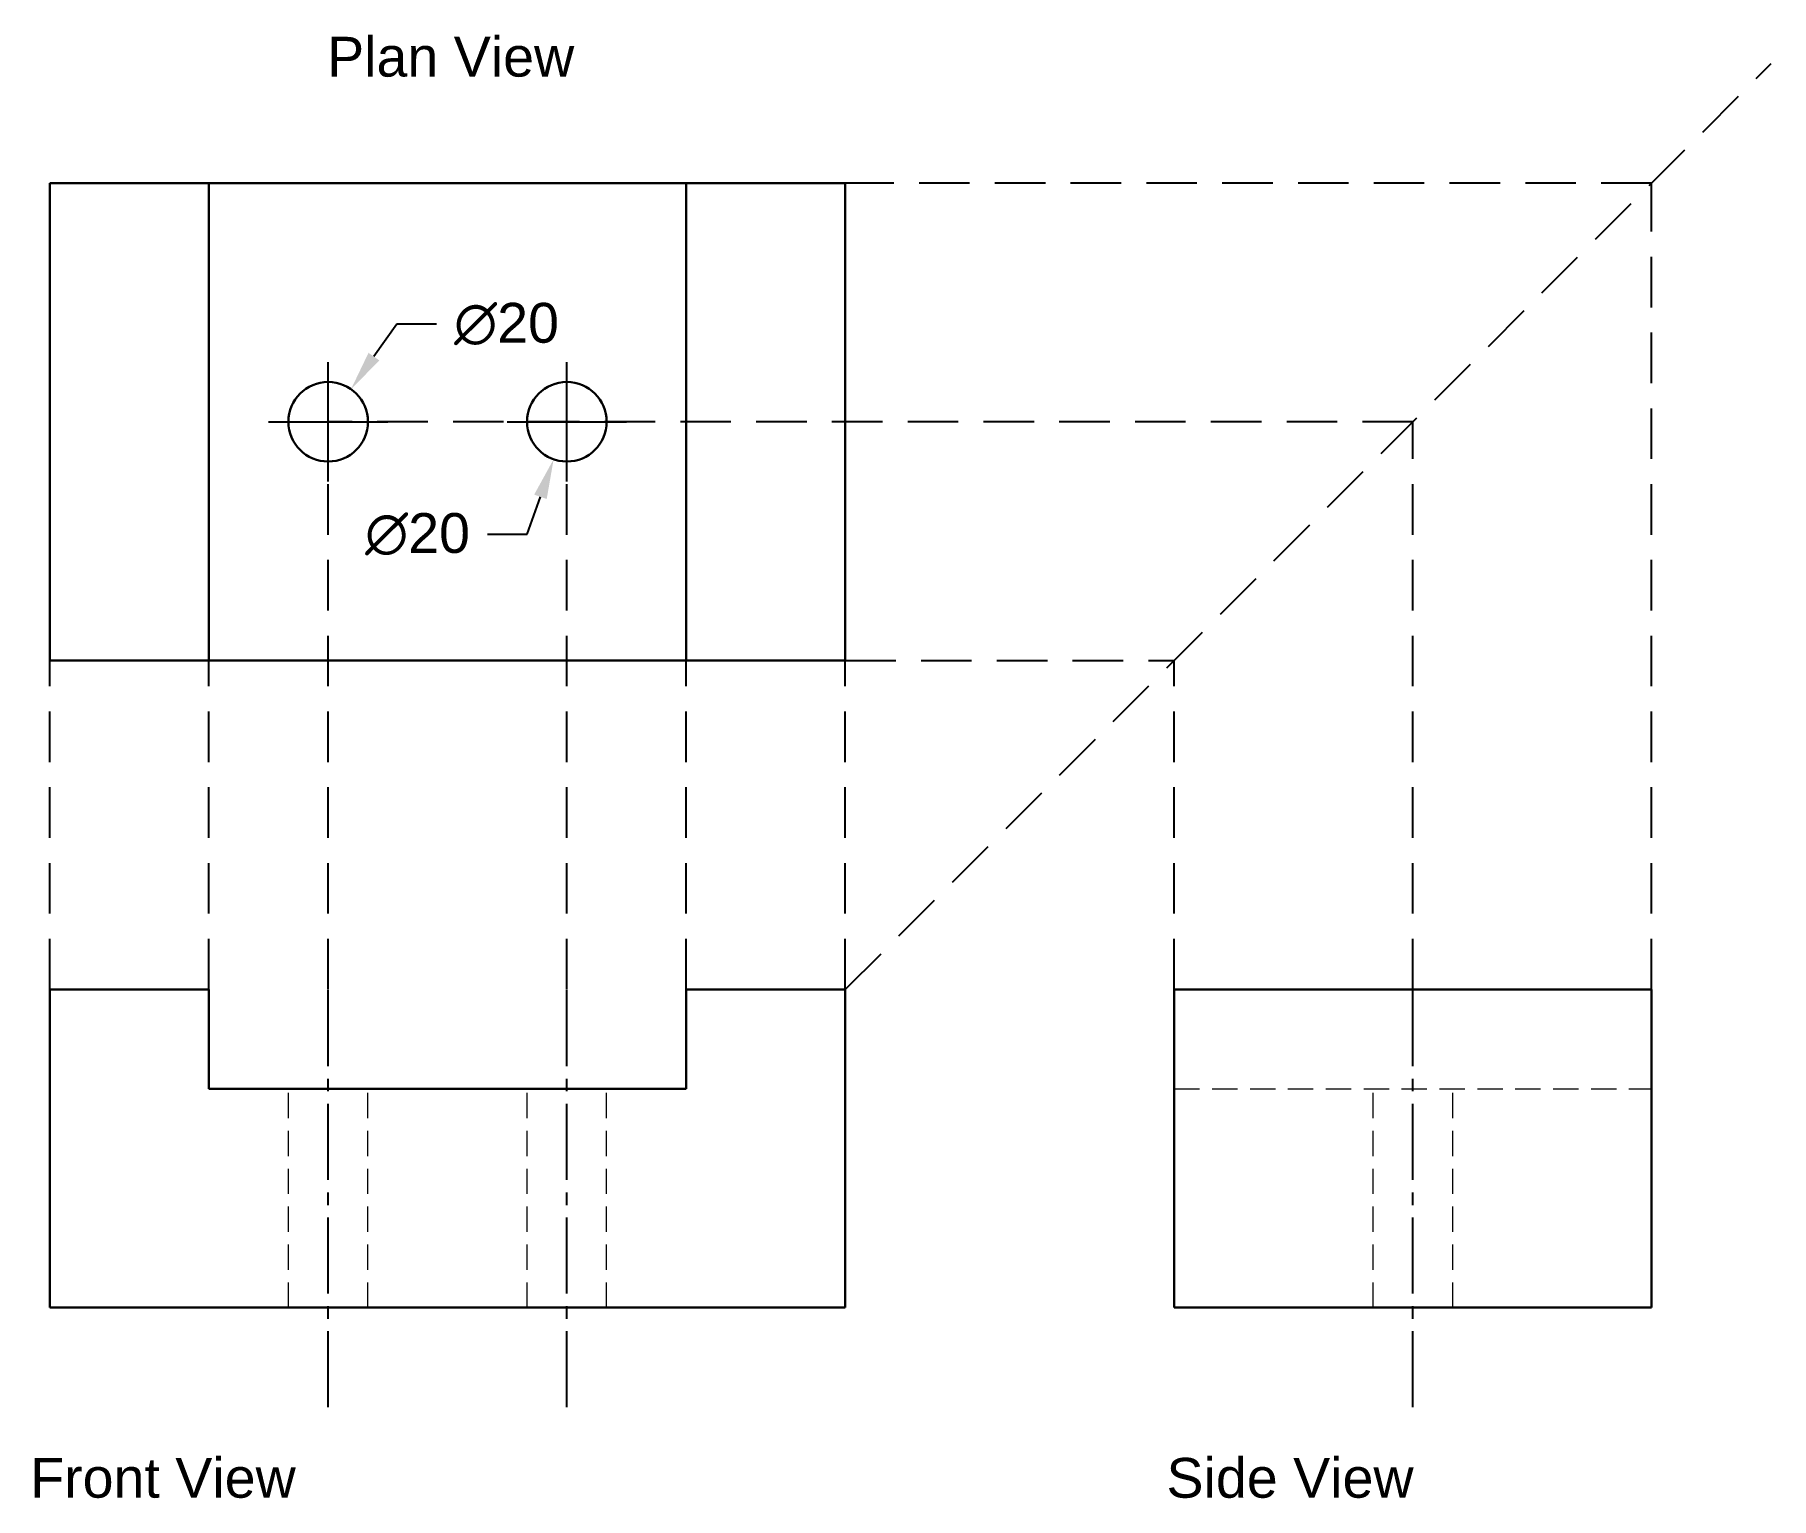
# Model space of a CAD drawing. Header units: millimetres. Extents: x 182 to 619, y -22 to 346.
import ezdxf

# ---------------------------------------------------------------- set-up
doc = ezdxf.new("R2010")
doc.units = ezdxf.units.MM
for name, pattern in [('CENTER2', [28.575, 19.05, -3.175, 3.175, -3.175]), ('DASHED', [19.05, 12.7, -6.35]), ('HIDDEN', [9.525, 6.35, -3.175])]:
    doc.linetypes.add(name, pattern=pattern)
for name, color, linetype, lineweight in [('Center', 8, 'CENTER2', 25), ('Construction Lines', 8, 'DASHED', 25), ('Hidden Lines', 161, 'HIDDEN', 18), ('Part', 7, 'Continuous', 30), ('Text', 250, 'Continuous', 18)]:
    doc.layers.add(name, color=color, linetype=linetype, lineweight=lineweight)
doc.layers.add('Dimensions', color=7, linetype='Continuous')
doc.styles.add('Annotative', font='arial.ttf')
doc.dimstyles.new('ISO-25', dxfattribs={"dimtxt": 10, "dimasz": 10, "dimexe": 10, "dimexo": 7.5, "dimgap": 5, "dimtad": 0, "dimtih": 1, "dimtoh": 1, "dimdec": 1, "dimdsep": 46, "dimtxsty": 'Annotative', "dimcen": 15, "dimclrd": 1, "dimclre": 1, "dimadec": 0, "dimazin": 0, "dimtfac": 1, "dimtdec": 1, "dimtofl": 0, "dimtmove": 0, "dimatfit": 3, "dimfxl": 1, "dimlwd": -1, "dimlwe": -1, "dimarcsym": 0})

# ---------------------------------------------------------------- blocks, each defined once
blk = doc.blocks.new('*D1')
at = {"layer": 'Defpoints', "color": 0, "transparency": 16777216}
for p in [(261.81, 257.17), (250.3, 240.81)]:
    blk.add_point(p, dxfattribs=at)
at = {"layer": 'Dimensions', "color": 1, "transparency": 16777216}
for p, q in [((273.32, 273.53), (267.56, 265.35)), ((283.32, 273.53), (273.32, 273.53)), ((256.06, 233.99), (256.06, 263.99)), ((241.06, 248.99), (271.06, 248.99))]:
    blk.add_line(p, q, dxfattribs=at)
blk.add_solid([(266.2, 266.31), (268.93, 264.39), (261.81, 257.17)], dxfattribs=at)
at = {"layer": 'Dimensions', "color": 0, "transparency": 16777216, "insert": (300.9, 273.53), "char_height": 10, "attachment_point": 5, "style": 'Annotative'}
blk.add_mtext('∅20', dxfattribs=at)
blk = doc.blocks.new('*D2')
at = {"layer": 'Defpoints', "color": 0, "transparency": 16777216}
for p in [(319.37, 258.43), (312.74, 239.56)]:
    blk.add_point(p, dxfattribs=at)
at = {"layer": 'Dimensions', "color": 1, "transparency": 16777216}
for p, q in [((316.06, 233.99), (316.06, 263.99)), ((301.06, 248.99), (331.06, 248.99)), ((306.11, 220.69), (309.43, 230.12)), ((296.11, 220.69), (306.11, 220.69))]:
    blk.add_line(p, q, dxfattribs=at)
blk.add_solid([(307.85, 230.67), (311, 229.57), (312.74, 239.56)], dxfattribs=at)
at = {"layer": 'Dimensions', "color": 0, "transparency": 16777216, "insert": (278.53, 220.69), "char_height": 10, "attachment_point": 5, "style": 'Annotative'}
blk.add_mtext('∅20', dxfattribs=at)

msp = doc.modelspace()

# ---------------------------------------------------------------- linework, layer by layer
at = {"layer": 'Center'}
for p, q in [((256.06, 1.29), (256.06, 106.29)), ((316.06, 1.29), (316.06, 106.29)), ((528.76, 1.29), (528.76, 106.29))]:
    msp.add_line(p, q, dxfattribs=at)
at = {"layer": 'Construction Lines'}
for p, q in [((386.06, 106.29), (618.83, 339.06)), ((588.76, 308.99), (386.06, 308.99)), ((588.76, 106.29), (588.76, 308.99)), ((528.76, 248.99), (256.06, 248.99)), ((256.06, 106.29), (256.06, 248.99)), ((316.06, 106.29), (316.06, 248.99)), ((528.76, 106.29), (528.76, 248.99)), ((186.06, 106.29), (186.06, 188.99)), ((226.06, 106.29), (226.06, 188.99)), ((346.06, 106.29), (346.06, 188.99)), ((386.06, 106.29), (386.06, 188.99)), ((386.06, 188.99), (468.76, 188.99)), ((468.76, 106.29), (468.76, 188.99))]:
    msp.add_line(p, q, dxfattribs=at)
at = {"layer": 'Hidden Lines'}
for p, q in [((246.06, 26.29), (246.06, 81.29)), ((266.06, 26.29), (266.06, 81.29)), ((306.06, 26.29), (306.06, 81.29)), ((326.06, 26.29), (326.06, 81.29)), ((468.76, 81.29), (588.76, 81.29)), ((518.76, 26.29), (518.76, 81.29)), ((538.76, 26.29), (538.76, 81.29))]:
    msp.add_line(p, q, dxfattribs=at)
at = {"layer": 'Part'}
for p, q in [((186.06, 188.99), (186.06, 308.99)), ((186.06, 308.99), (386.06, 308.99)), ((226.06, 188.99), (226.06, 308.99)), ((346.06, 188.99), (346.06, 308.99)), ((386.06, 308.99), (386.06, 188.99)), ((386.06, 188.99), (186.06, 188.99)), ((186.06, 106.29), (186.06, 26.29)), ((186.06, 106.29), (226.06, 106.29)), ((186.06, 106.29), (226.06, 106.29)), ((226.06, 106.29), (226.06, 81.29)), ((346.06, 81.29), (346.06, 106.29)), ((346.06, 106.29), (386.06, 106.29)), ((386.06, 106.29), (386.06, 26.29)), ((468.76, 106.29), (588.76, 106.29)), ((468.76, 106.29), (468.76, 26.29)), ((588.76, 106.29), (588.76, 26.29)), ((226.06, 81.29), (346.06, 81.29)), ((186.06, 26.29), (386.06, 26.29)), ((468.76, 26.29), (588.76, 26.29))]:
    msp.add_line(p, q, dxfattribs=at)
for centre in [(256.06, 248.99), (316.06, 248.99)]:
    msp.add_circle(centre, 10, dxfattribs=at)

# ---------------------------------------------------------------- texts
at = {"layer": 'Text', "style": 'Annotative'}
for s, p in [('Plan View', (255.79, 335.74)), ('Front View', (181.15, -21.49)), ('Side View', (466.8, -21.49))]:
    msp.add_text(s, height=10, dxfattribs=at).set_placement(p)

# ---------------------------------------------------------------- dimensions: what is measured, and where the dimension line sits
at = {"layer": 'Dimensions'}
for p1, p2, picture, middle in [((250.3, 240.81), (261.81, 257.17), '*D1', (300.9, 273.53)), ((319.37, 258.43), (312.74, 239.56), '*D2', (278.53, 220.69))]:
    dim = msp.add_diameter_dim_2p(p1=p1, p2=p2, dimstyle='ISO-25', dxfattribs=at)
    dim.commit()
    dim.dimension.update_dxf_attribs({"geometry": picture, "text_midpoint": middle})

doc.saveas('drawing.dxf')
